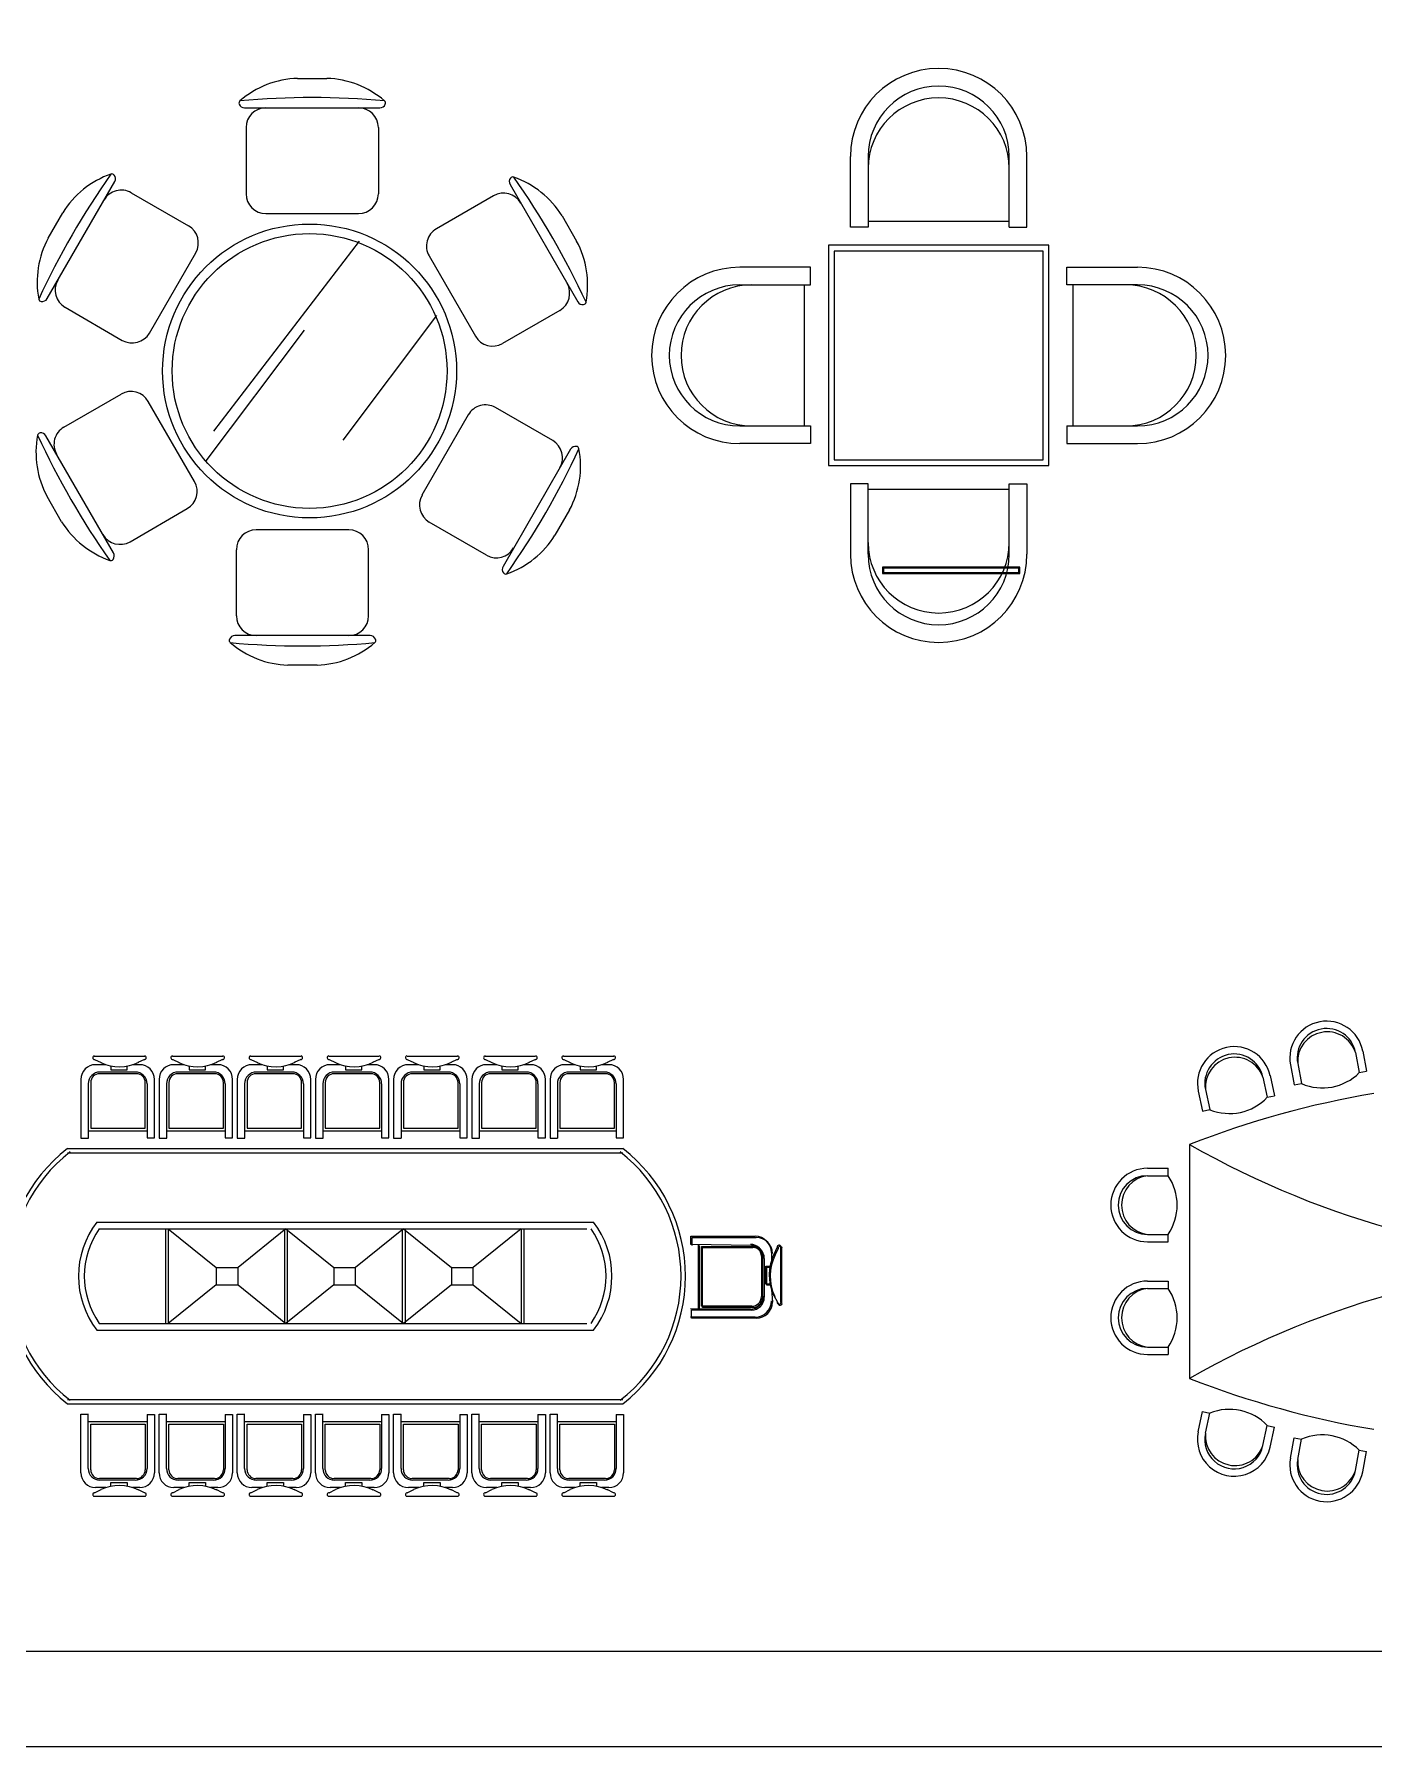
# Model space of a CAD drawing. Header units: inches. Extents: x 5.3 to 47.8, y 15.8 to 40.6.
# Drawn here: x 12.48 to 17.04, y 15.78 to 21.6 of the extents above; entities that cross this region are included whole.
import ezdxf

# ---------------------------------------------------------------- set-up
doc = ezdxf.new("R2010")
doc.units = ezdxf.units.IN
doc.header["$MEASUREMENT"] = 0
doc.layers.add('02', color=2, linetype='Continuous')
doc.layers.add('kadrbm', color=4, linetype='Continuous')

# ---------------------------------------------------------------- blocks, each defined once
blk = doc.blocks.new('kadrbm')
at = {"layer": 'kadrbm', "color": 4}
blk.add_lwpolyline([(0, 0), (0, 24.7972), (21, 24.7972), (21, 0), (0, 0)], close=True, dxfattribs=at)
blk.add_lwpolyline([(20.6631, 0.3257), (20.6631, 24.4603), (0.3369, 24.4603), (0.3369, 0.3257), (20.6631, 0.3257)], dxfattribs=at)

msp = doc.modelspace()

# ---------------------------------------------------------------- linework, layer by layer
at = {"layer": '02'}
for p, q in [((13.3766, 21.4541), (13.4757, 21.4541)), ((13.1961, 21.3541), (13.6561, 21.3541)), ((13.2011, 21.2866), (13.2011, 21.0616)), ((13.6511, 21.2866), (13.6511, 21.0616)), ((15.2573, 20.948), (15.2573, 21.188)), ((15.3173, 21.188), (15.3173, 20.948)), ((15.7973, 20.948), (15.7973, 21.188)), ((15.8573, 20.948), (15.8573, 21.188)), ((12.5242, 20.7048), (12.7542, 21.1032)), ((14.0993, 21.0928), (14.3293, 20.6944)), ((12.8102, 21.0651), (13.005, 20.9526)), ((14.0433, 21.0547), (13.8484, 20.9422)), ((12.5278, 20.9111), (12.5774, 20.9969)), ((13.2686, 20.9941), (13.5836, 20.9941)), ((14.2761, 20.9865), (14.3256, 20.9007)), ((15.3173, 20.948), (15.2573, 20.948)), ((15.3173, 20.968), (15.7973, 20.968)), ((15.7973, 20.948), (15.8573, 20.948)), ((12.8722, 20.5876), (13.0297, 20.8604)), ((13.5855, 20.9004), (13.0899, 20.2536)), ((15.9323, 20.8866), (15.1823, 20.8866)), ((15.1823, 20.8866), (15.1823, 20.1366)), ((15.9123, 20.8666), (15.2023, 20.8666)), ((15.2023, 20.8666), (15.2023, 20.1566)), ((15.9123, 20.1566), (15.9123, 20.8666)), ((15.9323, 20.1366), (15.9323, 20.8866)), ((13.8237, 20.85), (13.9812, 20.5772)), ((15.1209, 20.8116), (14.8809, 20.8116)), ((15.1209, 20.7516), (15.1209, 20.8116)), ((15.9937, 20.7516), (15.9937, 20.8116)), ((15.9937, 20.8116), (16.2337, 20.8116)), ((14.8809, 20.7516), (15.1209, 20.7516)), ((15.1009, 20.2716), (15.1009, 20.7516)), ((16.2337, 20.7516), (15.9937, 20.7516)), ((16.0137, 20.7516), (16.0137, 20.2716)), ((12.5852, 20.6754), (12.78, 20.5629)), ((13.8485, 20.6478), (13.5298, 20.2233)), ((14.2683, 20.665), (14.0734, 20.5525)), ((13.3984, 20.5972), (13.0646, 20.1525)), ((12.5813, 20.2675), (12.7762, 20.38)), ((13.0259, 20.0825), (12.8684, 20.3553)), ((13.9571, 20.3095), (13.7996, 20.0367)), ((14.2442, 20.2217), (14.0494, 20.3342)), ((12.7504, 19.8397), (12.5204, 20.2381)), ((14.8809, 20.2716), (15.1209, 20.2716)), ((15.1209, 20.2716), (15.1209, 20.2116)), ((15.9937, 20.2716), (16.2337, 20.2716)), ((15.9937, 20.2716), (15.9937, 20.2116)), ((14.3052, 20.1923), (14.0752, 19.7939)), ((15.1209, 20.2116), (14.8809, 20.2116)), ((15.9937, 20.2116), (16.2337, 20.2116)), ((15.1823, 20.1366), (15.9323, 20.1366)), ((15.2023, 20.1566), (15.9123, 20.1566)), ((15.3173, 20.0752), (15.2573, 20.0752)), ((15.2573, 20.0752), (15.2573, 19.8352)), ((15.3173, 19.8352), (15.3173, 20.0752)), ((15.7973, 20.0552), (15.3173, 20.0552)), ((15.7973, 20.0752), (15.8573, 20.0752)), ((15.7973, 19.8352), (15.7973, 20.0752)), ((15.8573, 20.0752), (15.8573, 19.8352)), ((12.5735, 19.946), (12.524, 20.0318)), ((12.8063, 19.8778), (13.0012, 19.9903)), ((14.3016, 19.9861), (14.252, 19.9002)), ((14.0192, 19.832), (13.8244, 19.9445)), ((13.5506, 19.9182), (13.2356, 19.9182)), ((13.1681, 19.6257), (13.1681, 19.8507)), ((13.6181, 19.6257), (13.6181, 19.8507)), ((15.3667, 19.791, -0.0908), (15.3667, 19.7702, -0.0908)), ((15.8329, 19.791, -0.0908), (15.3667, 19.791, -0.0908)), ((15.3667, 19.7702, -0.0908), (15.8329, 19.7702, -0.0908)), ((15.3697, 19.788, -0.0908), (15.3697, 19.7732, -0.0908)), ((15.8299, 19.788, -0.0908), (15.3697, 19.788, -0.0908)), ((15.3697, 19.7732, -0.0908), (15.8299, 19.7732, -0.0908)), ((15.8299, 19.7732, -0.0908), (15.8299, 19.788, -0.0908)), ((15.8329, 19.7702, -0.0908), (15.8329, 19.791, -0.0908)), ((13.6231, 19.5582), (13.1631, 19.5582)), ((13.4427, 19.4582), (13.3436, 19.4582)), ((12.6846, 18.1278, -0.1714), (12.8563, 18.1278, -0.1714)), ((12.9506, 18.1278, -0.1714), (13.1223, 18.1278, -0.1714)), ((13.2166, 18.1278, -0.1714), (13.3883, 18.1278, -0.1714)), ((13.4826, 18.1278, -0.1714), (13.6543, 18.1278, -0.1714)), ((13.7486, 18.1278, -0.1714), (13.9203, 18.1278, -0.1714)), ((14.0146, 18.1278, -0.1714), (14.1863, 18.1278, -0.1714)), ((14.2806, 18.1278, -0.1714), (14.4523, 18.1278, -0.1714)), ((16.9751, 18.1403, -0.1714), (16.9882, 18.0715, -0.1714)), ((16.9997, 18.1449, -0.1714), (17.0127, 18.0762, -0.1714)), ((12.6856, 18.1161, -0.1714), (12.7077, 18.1057, -0.1714)), ((12.7246, 18.0985, -0.1714), (12.6892, 18.0985, -0.1714)), ((12.8281, 18.0677, -0.1714), (12.7026, 18.0677, -0.1714)), ((12.8242, 18.0735, -0.1714), (12.7042, 18.0735, -0.1714)), ((12.7413, 18.0946, -0.1714), (12.7413, 18.0814, -0.1714)), ((12.7413, 18.0814, -0.1714), (12.797, 18.0814, -0.1714)), ((12.797, 18.0814, -0.1714), (12.797, 18.0946, -0.1714)), ((12.8392, 18.0985, -0.1714), (12.8146, 18.0985, -0.1714)), ((12.8554, 18.1161, -0.1714), (12.8333, 18.1057, -0.1714)), ((12.9516, 18.1161, -0.1714), (12.9737, 18.1057, -0.1714)), ((12.9906, 18.0985, -0.1714), (12.9552, 18.0985, -0.1714)), ((13.0941, 18.0677, -0.1714), (12.9686, 18.0677, -0.1714)), ((13.0902, 18.0735, -0.1714), (12.9702, 18.0735, -0.1714)), ((13.0073, 18.0946, -0.1714), (13.0073, 18.0814, -0.1714)), ((13.0073, 18.0814, -0.1714), (13.063, 18.0814, -0.1714)), ((13.063, 18.0814, -0.1714), (13.063, 18.0946, -0.1714)), ((13.1052, 18.0985, -0.1714), (13.0806, 18.0985, -0.1714)), ((13.1214, 18.1161, -0.1714), (13.0993, 18.1057, -0.1714)), ((13.2176, 18.1161, -0.1714), (13.2397, 18.1057, -0.1714)), ((13.2566, 18.0985, -0.1714), (13.2212, 18.0985, -0.1714)), ((13.3601, 18.0677, -0.1714), (13.2346, 18.0677, -0.1714)), ((13.3562, 18.0735, -0.1714), (13.2362, 18.0735, -0.1714)), ((13.2733, 18.0946, -0.1714), (13.2733, 18.0814, -0.1714)), ((13.2733, 18.0814, -0.1714), (13.329, 18.0814, -0.1714)), ((13.329, 18.0814, -0.1714), (13.329, 18.0946, -0.1714)), ((13.3712, 18.0985, -0.1714), (13.3466, 18.0985, -0.1714)), ((13.3874, 18.1161, -0.1714), (13.3653, 18.1057, -0.1714)), ((13.4836, 18.1161, -0.1714), (13.5057, 18.1057, -0.1714)), ((13.5226, 18.0985, -0.1714), (13.4872, 18.0985, -0.1714)), ((13.6261, 18.0677, -0.1714), (13.5006, 18.0677, -0.1714)), ((13.6222, 18.0735, -0.1714), (13.5022, 18.0735, -0.1714)), ((13.5393, 18.0946, -0.1714), (13.5393, 18.0814, -0.1714)), ((13.5393, 18.0814, -0.1714), (13.595, 18.0814, -0.1714)), ((13.595, 18.0814, -0.1714), (13.595, 18.0946, -0.1714)), ((13.6372, 18.0985, -0.1714), (13.6126, 18.0985, -0.1714)), ((13.6534, 18.1161, -0.1714), (13.6313, 18.1057, -0.1714)), ((13.7496, 18.1161, -0.1714), (13.7717, 18.1057, -0.1714)), ((13.7886, 18.0985, -0.1714), (13.7532, 18.0985, -0.1714)), ((13.8921, 18.0677, -0.1714), (13.7666, 18.0677, -0.1714)), ((13.8882, 18.0735, -0.1714), (13.7682, 18.0735, -0.1714)), ((13.8053, 18.0946, -0.1714), (13.8053, 18.0814, -0.1714)), ((13.8053, 18.0814, -0.1714), (13.861, 18.0814, -0.1714)), ((13.861, 18.0814, -0.1714), (13.861, 18.0946, -0.1714)), ((13.9032, 18.0985, -0.1714), (13.8786, 18.0985, -0.1714)), ((13.9194, 18.1161, -0.1714), (13.8973, 18.1057, -0.1714)), ((14.0156, 18.1161, -0.1714), (14.0377, 18.1057, -0.1714)), ((14.0546, 18.0985, -0.1714), (14.0192, 18.0985, -0.1714)), ((14.1581, 18.0677, -0.1714), (14.0326, 18.0677, -0.1714)), ((14.1542, 18.0735, -0.1714), (14.0342, 18.0735, -0.1714)), ((14.0713, 18.0946, -0.1714), (14.0713, 18.0814, -0.1714)), ((14.0713, 18.0814, -0.1714), (14.127, 18.0814, -0.1714)), ((14.127, 18.0814, -0.1714), (14.127, 18.0946, -0.1714)), ((14.1692, 18.0985, -0.1714), (14.1446, 18.0985, -0.1714)), ((14.1854, 18.1161, -0.1714), (14.1633, 18.1057, -0.1714)), ((14.2816, 18.1161, -0.1714), (14.3037, 18.1057, -0.1714)), ((14.3206, 18.0985, -0.1714), (14.2852, 18.0985, -0.1714)), ((14.4241, 18.0677, -0.1714), (14.2986, 18.0677, -0.1714)), ((14.4202, 18.0735, -0.1714), (14.3002, 18.0735, -0.1714)), ((14.3373, 18.0946, -0.1714), (14.3373, 18.0814, -0.1714)), ((14.3373, 18.0814, -0.1714), (14.393, 18.0814, -0.1714)), ((14.393, 18.0814, -0.1714), (14.393, 18.0946, -0.1714)), ((14.4352, 18.0985, -0.1714), (14.4106, 18.0985, -0.1714)), ((14.4514, 18.1161, -0.1714), (14.4293, 18.1057, -0.1714)), ((16.7541, 18.0983, -0.1714), (16.7671, 18.0295, -0.1714)), ((16.7786, 18.1029, -0.1714), (16.7917, 18.0342, -0.1714)), ((16.9882, 18.0715, -0.1714), (17.0127, 18.0762, -0.1714)), ((12.6392, 18.0485, -0.1714), (12.6392, 17.8485, -0.1714)), ((12.6642, 18.0335, -0.1714), (12.6643, 17.8485, -0.1714)), ((12.6726, 18.0377, -0.1714), (12.6726, 17.8823, -0.1714)), ((12.8581, 17.8823, -0.1714), (12.8581, 18.0377, -0.1714)), ((12.8642, 18.0335, -0.1714), (12.8642, 17.8499, -0.1714)), ((12.8892, 17.8499, -0.1714), (12.8892, 18.0485, -0.1714)), ((12.9052, 18.0485, -0.1714), (12.9052, 17.8485, -0.1714)), ((12.9302, 18.0335, -0.1714), (12.9303, 17.8485, -0.1714)), ((12.9386, 18.0377, -0.1714), (12.9386, 17.8823, -0.1714)), ((13.1241, 17.8823, -0.1714), (13.1241, 18.0377, -0.1714)), ((13.1302, 18.0335, -0.1714), (13.1302, 17.8499, -0.1714)), ((13.1552, 17.8499, -0.1714), (13.1552, 18.0485, -0.1714)), ((13.1712, 18.0485, -0.1714), (13.1712, 17.8485, -0.1714)), ((13.1962, 18.0335, -0.1714), (13.1963, 17.8485, -0.1714)), ((13.2046, 18.0377, -0.1714), (13.2046, 17.8823, -0.1714)), ((13.3901, 17.8823, -0.1714), (13.3901, 18.0377, -0.1714)), ((13.3962, 18.0335, -0.1714), (13.3962, 17.8499, -0.1714)), ((13.4212, 17.8499, -0.1714), (13.4212, 18.0485, -0.1714)), ((13.4372, 18.0485, -0.1714), (13.4372, 17.8485, -0.1714)), ((13.4622, 18.0335, -0.1714), (13.4623, 17.8485, -0.1714)), ((13.4706, 18.0377, -0.1714), (13.4706, 17.8823, -0.1714)), ((13.6561, 17.8823, -0.1714), (13.6561, 18.0377, -0.1714)), ((13.6622, 18.0335, -0.1714), (13.6622, 17.8499, -0.1714)), ((13.6872, 17.8499, -0.1714), (13.6872, 18.0485, -0.1714)), ((13.7032, 18.0485, -0.1714), (13.7032, 17.8485, -0.1714)), ((13.7282, 18.0335, -0.1714), (13.7283, 17.8485, -0.1714)), ((13.7366, 18.0377, -0.1714), (13.7366, 17.8823, -0.1714)), ((13.9221, 17.8823, -0.1714), (13.9221, 18.0377, -0.1714)), ((13.9282, 18.0335, -0.1714), (13.9282, 17.8499, -0.1714)), ((13.9532, 17.8499, -0.1714), (13.9532, 18.0485, -0.1714)), ((13.9692, 18.0485, -0.1714), (13.9692, 17.8485, -0.1714)), ((13.9942, 18.0335, -0.1714), (13.9943, 17.8485, -0.1714)), ((14.0026, 18.0377, -0.1714), (14.0026, 17.8823, -0.1714)), ((14.1881, 17.8823, -0.1714), (14.1881, 18.0377, -0.1714)), ((14.1942, 18.0335, -0.1714), (14.1942, 17.8499, -0.1714)), ((14.2192, 17.8499, -0.1714), (14.2192, 18.0485, -0.1714)), ((14.2352, 18.0485, -0.1714), (14.2352, 17.8485, -0.1714)), ((14.2602, 18.0335, -0.1714), (14.2603, 17.8485, -0.1714)), ((14.2686, 18.0377, -0.1714), (14.2686, 17.8823, -0.1714)), ((14.4541, 17.8823, -0.1714), (14.4541, 18.0377, -0.1714)), ((14.4602, 18.0335, -0.1714), (14.4602, 17.8499, -0.1714)), ((14.4852, 17.8499, -0.1714), (14.4852, 18.0485, -0.1714)), ((16.4405, 18.0087, -0.1714), (16.4552, 17.9403, -0.1714)), ((16.4649, 18.0139, -0.1714), (16.4796, 17.9455, -0.1714)), ((16.6605, 18.0559, -0.1714), (16.6752, 17.9875, -0.1714)), ((16.6849, 18.0612, -0.1714), (16.6996, 17.9927, -0.1714)), ((16.7671, 18.0295, -0.1714), (16.7917, 18.0342, -0.1714)), ((16.4552, 17.9403, -0.1714), (16.4796, 17.9455, -0.1714)), ((16.6752, 17.9875, -0.1714), (16.6996, 17.9927, -0.1714)), ((12.6392, 17.8485, -0.1714), (12.6651, 17.8485, -0.1714)), ((12.6642, 17.8735, -0.1714), (12.8642, 17.8735, -0.1714)), ((12.6726, 17.8823, -0.1714), (12.8581, 17.8823, -0.1714)), ((12.8642, 17.8499, -0.1714), (12.8892, 17.8499, -0.1714)), ((12.9052, 17.8485, -0.1714), (12.9311, 17.8485, -0.1714)), ((12.9302, 17.8735, -0.1714), (13.1302, 17.8735, -0.1714)), ((12.9386, 17.8823, -0.1714), (13.1241, 17.8823, -0.1714)), ((13.1302, 17.8499, -0.1714), (13.1552, 17.8499, -0.1714)), ((13.1712, 17.8485, -0.1714), (13.1971, 17.8485, -0.1714)), ((13.1962, 17.8735, -0.1714), (13.3962, 17.8735, -0.1714)), ((13.2046, 17.8823, -0.1714), (13.3901, 17.8823, -0.1714)), ((13.3962, 17.8499, -0.1714), (13.4212, 17.8499, -0.1714)), ((13.4372, 17.8485, -0.1714), (13.4631, 17.8485, -0.1714)), ((13.4622, 17.8735, -0.1714), (13.6622, 17.8735, -0.1714)), ((13.4706, 17.8823, -0.1714), (13.6561, 17.8823, -0.1714)), ((13.6622, 17.8499, -0.1714), (13.6872, 17.8499, -0.1714)), ((13.7032, 17.8485, -0.1714), (13.7291, 17.8485, -0.1714)), ((13.7282, 17.8735, -0.1714), (13.9282, 17.8735, -0.1714)), ((13.7366, 17.8823, -0.1714), (13.9221, 17.8823, -0.1714)), ((13.9282, 17.8499, -0.1714), (13.9532, 17.8499, -0.1714)), ((13.9692, 17.8485, -0.1714), (13.9951, 17.8485, -0.1714)), ((13.9942, 17.8735, -0.1714), (14.1942, 17.8735, -0.1714)), ((14.0026, 17.8823, -0.1714), (14.1881, 17.8823, -0.1714)), ((14.1942, 17.8499, -0.1714), (14.2192, 17.8499, -0.1714)), ((14.2352, 17.8485, -0.1714), (14.2611, 17.8485, -0.1714)), ((14.2602, 17.8735, -0.1714), (14.4602, 17.8735, -0.1714)), ((14.2686, 17.8823, -0.1714), (14.4541, 17.8823, -0.1714)), ((14.4602, 17.8499, -0.1714), (14.4852, 17.8499, -0.1714)), ((12.5936, 17.8134, -0.1714), (14.4831, 17.8134, -0.1714)), ((12.5936, 17.7984, -0.1714), (14.4831, 17.7984, -0.1714)), ((16.4111, 17.827, -0.1714), (16.4111, 17.0313, -0.1714)), ((16.2678, 17.7459, -0.1714), (16.3378, 17.7459, -0.1714)), ((16.2678, 17.7209, -0.1714), (16.3378, 17.7209, -0.1714)), ((16.3378, 17.7209, -0.1714), (16.3378, 17.7459, -0.1714)), ((12.6938, 17.5629, -0.1714), (14.3829, 17.5629, -0.1714)), ((12.7017, 17.5399, -0.1714), (14.3599, 17.5399, -0.1714)), ((12.9265, 17.5399, -0.1714), (12.9265, 17.2183, -0.1714)), ((12.9365, 17.5399, -0.1714), (13.0997, 17.4087, -0.1714)), ((12.9365, 17.5399, -0.1714), (12.9365, 17.2183, -0.1714)), ((13.3365, 17.5399, -0.1714), (13.1737, 17.409, -0.1714)), ((13.3314, 17.5399, -0.1714), (13.3314, 17.2183, -0.1714)), ((13.3365, 17.5399, -0.1714), (13.4997, 17.4087, -0.1714)), ((13.3414, 17.5399, -0.1714), (13.3414, 17.2183, -0.1714)), ((13.7365, 17.5399, -0.1714), (13.5737, 17.409, -0.1714)), ((13.7326, 17.5399, -0.1714), (13.7326, 17.2183, -0.1714)), ((13.7365, 17.5399, -0.1714), (13.8997, 17.4087, -0.1714)), ((13.7426, 17.5399, -0.1714), (13.7426, 17.2183, -0.1714)), ((14.1365, 17.5399, -0.1714), (13.9737, 17.409, -0.1714)), ((14.1365, 17.5399, -0.1714), (14.1365, 17.2183, -0.1714)), ((14.1465, 17.5399, -0.1714), (14.1465, 17.2183, -0.1714)), ((14.7147, 17.5146, -0.1714), (14.9332, 17.5146, -0.1714)), ((14.7147, 17.4871, -0.1714), (14.7147, 17.5146, -0.1714)), ((14.9202, 17.4833, -0.1714), (14.7147, 17.4871, -0.1714)), ((14.7182, 17.5108, -0.1714), (14.9367, 17.5108, -0.1714)), ((14.7182, 17.4833, -0.1714), (14.7182, 17.5108, -0.1714)), ((14.7407, 17.2671, -0.1714), (14.7407, 17.4871, -0.1714)), ((14.7442, 17.2633, -0.1714), (14.7442, 17.4833, -0.1714)), ((14.7504, 17.4803, -0.1714), (14.9213, 17.4803, -0.1714)), ((14.7504, 17.2764, -0.1714), (14.7504, 17.4803, -0.1714)), ((16.2678, 17.5209, -0.1714), (16.3378, 17.5209, -0.1714)), ((16.2678, 17.4959, -0.1714), (16.3378, 17.4959, -0.1714)), ((16.3378, 17.4959, -0.1714), (16.3378, 17.5209, -0.1714)), ((14.7539, 17.4765, -0.1714), (14.9249, 17.4765, -0.1714)), ((14.7539, 17.2725, -0.1714), (14.7539, 17.4765, -0.1714)), ((14.9543, 17.4473, -0.1714), (14.9543, 17.3094, -0.1714)), ((14.9579, 17.4435, -0.1714), (14.9579, 17.3055, -0.1714)), ((14.9642, 17.4393, -0.1714), (14.9642, 17.3073, -0.1714)), ((14.9882, 17.4596, -0.1714), (14.9882, 17.4325, -0.1714)), ((15.0076, 17.4774, -0.1714), (14.9961, 17.4531, -0.1714)), ((15.0111, 17.4736, -0.1714), (14.9996, 17.4493, -0.1714)), ((15.0204, 17.2896, -0.1714), (15.0204, 17.4785, -0.1714)), ((15.024, 17.2857, -0.1714), (15.024, 17.4746, -0.1714)), ((13.0997, 17.4087, -0.1714), (13.1738, 17.4087, -0.1714)), ((13.0997, 17.4087, -0.1714), (13.0997, 17.3496, -0.1714)), ((13.1737, 17.3492, -0.1714), (13.1737, 17.409, -0.1714)), ((13.4997, 17.4087, -0.1714), (13.5738, 17.4087, -0.1714)), ((13.4997, 17.4087, -0.1714), (13.4997, 17.3496, -0.1714)), ((13.5737, 17.3492, -0.1714), (13.5737, 17.409, -0.1714)), ((13.8997, 17.4087, -0.1714), (13.8997, 17.3496, -0.1714)), ((13.8997, 17.4087, -0.1714), (13.9738, 17.4087, -0.1714)), ((13.9737, 17.3492, -0.1714), (13.9737, 17.409, -0.1714)), ((14.9694, 17.4132, -0.1714), (14.9839, 17.4132, -0.1714)), ((14.9694, 17.3519, -0.1714), (14.9694, 17.4132, -0.1714)), ((14.9729, 17.3481, -0.1714), (14.9729, 17.4093, -0.1714)), ((14.9729, 17.4093, -0.1714), (14.9875, 17.4093, -0.1714)), ((13.0997, 17.3496, -0.1714), (12.9365, 17.2183, -0.1714)), ((13.0997, 17.3496, -0.1714), (13.1738, 17.3496, -0.1714)), ((13.1737, 17.3492, -0.1714), (13.3365, 17.2183, -0.1714)), ((13.4997, 17.3496, -0.1714), (13.3365, 17.2183, -0.1714)), ((13.4997, 17.3496, -0.1714), (13.5738, 17.3496, -0.1714)), ((13.5737, 17.3492, -0.1714), (13.7365, 17.2183, -0.1714)), ((13.8997, 17.3496, -0.1714), (13.7365, 17.2183, -0.1714)), ((13.8997, 17.3496, -0.1714), (13.9738, 17.3496, -0.1714)), ((13.9737, 17.3492, -0.1714), (14.1365, 17.2183, -0.1714)), ((14.9839, 17.3519, -0.1714), (14.9694, 17.3519, -0.1714)), ((14.9875, 17.3481, -0.1714), (14.9729, 17.3481, -0.1714)), ((14.9882, 17.3336, -0.1714), (14.9917, 17.2908, -0.1714)), ((15.0111, 17.2868, -0.1714), (14.9961, 17.3149, -0.1714)), ((16.2678, 17.3624, -0.1714), (16.3378, 17.3624, -0.1714)), ((16.2678, 17.3374, -0.1714), (16.3378, 17.3374, -0.1714)), ((16.3378, 17.3624, -0.1714), (16.3378, 17.3374, -0.1714)), ((14.9167, 17.2671, -0.1714), (14.7132, 17.2673, -0.1714)), ((14.7167, 17.2358, -0.1714), (14.7167, 17.2642, -0.1714)), ((14.9202, 17.2633, -0.1714), (14.7167, 17.2634, -0.1714)), ((14.9213, 17.2764, -0.1714), (14.7504, 17.2764, -0.1714)), ((14.9249, 17.2725, -0.1714), (14.7539, 17.2725, -0.1714)), ((12.6938, 17.1954, -0.1714), (14.3829, 17.1954, -0.1714)), ((12.7017, 17.2183, -0.1714), (14.3599, 17.2183, -0.1714)), ((14.9332, 17.2396, -0.1714), (14.7132, 17.2396, -0.1714)), ((14.9367, 17.2358, -0.1714), (14.7167, 17.2358, -0.1714)), ((16.2678, 17.1374, -0.1714), (16.3378, 17.1374, -0.1714)), ((16.3378, 17.1374, -0.1714), (16.3378, 17.1124, -0.1714)), ((16.2678, 17.1124, -0.1714), (16.3378, 17.1124, -0.1714)), ((12.5936, 16.9599, -0.1714), (14.4831, 16.9599, -0.1714)), ((12.5936, 16.9449, -0.1714), (14.4831, 16.9449, -0.1714)), ((12.6392, 16.7097, -0.1714), (12.6392, 16.9097, -0.1714)), ((12.6392, 16.9097, -0.1714), (12.6651, 16.9097, -0.1714)), ((12.6642, 16.7247, -0.1714), (12.6643, 16.9097, -0.1714)), ((12.8642, 16.9084, -0.1714), (12.8642, 16.7247, -0.1714)), ((12.8642, 16.9084, -0.1714), (12.8892, 16.9084, -0.1714)), ((12.8892, 16.9084, -0.1714), (12.8892, 16.7097, -0.1714)), ((12.9052, 16.7097, -0.1714), (12.9052, 16.9097, -0.1714)), ((12.9052, 16.9097, -0.1714), (12.9311, 16.9097, -0.1714)), ((12.9302, 16.7247, -0.1714), (12.9303, 16.9097, -0.1714)), ((13.1302, 16.9084, -0.1714), (13.1302, 16.7247, -0.1714)), ((13.1302, 16.9084, -0.1714), (13.1552, 16.9084, -0.1714)), ((13.1552, 16.9084, -0.1714), (13.1552, 16.7097, -0.1714)), ((13.1712, 16.7097, -0.1714), (13.1712, 16.9097, -0.1714)), ((13.1712, 16.9097, -0.1714), (13.1971, 16.9097, -0.1714)), ((13.1962, 16.7247, -0.1714), (13.1963, 16.9097, -0.1714)), ((13.3962, 16.9084, -0.1714), (13.3962, 16.7247, -0.1714)), ((13.3962, 16.9084, -0.1714), (13.4212, 16.9084, -0.1714)), ((13.4212, 16.9084, -0.1714), (13.4212, 16.7097, -0.1714)), ((13.4372, 16.7097, -0.1714), (13.4372, 16.9097, -0.1714)), ((13.4372, 16.9097, -0.1714), (13.4631, 16.9097, -0.1714)), ((13.4622, 16.7247, -0.1714), (13.4623, 16.9097, -0.1714)), ((13.6622, 16.9084, -0.1714), (13.6622, 16.7247, -0.1714)), ((13.6622, 16.9084, -0.1714), (13.6872, 16.9084, -0.1714)), ((13.6872, 16.9084, -0.1714), (13.6872, 16.7097, -0.1714)), ((13.7032, 16.7097, -0.1714), (13.7032, 16.9097, -0.1714)), ((13.7032, 16.9097, -0.1714), (13.7291, 16.9097, -0.1714)), ((13.7282, 16.7247, -0.1714), (13.7283, 16.9097, -0.1714)), ((13.9282, 16.9084, -0.1714), (13.9282, 16.7247, -0.1714)), ((13.9282, 16.9084, -0.1714), (13.9532, 16.9084, -0.1714)), ((13.9532, 16.9084, -0.1714), (13.9532, 16.7097, -0.1714)), ((13.9692, 16.7097, -0.1714), (13.9692, 16.9097, -0.1714)), ((13.9692, 16.9097, -0.1714), (13.9951, 16.9097, -0.1714)), ((13.9942, 16.7247, -0.1714), (13.9943, 16.9097, -0.1714)), ((14.1942, 16.9084, -0.1714), (14.1942, 16.7247, -0.1714)), ((14.1942, 16.9084, -0.1714), (14.2192, 16.9084, -0.1714)), ((14.2192, 16.9084, -0.1714), (14.2192, 16.7097, -0.1714)), ((14.2352, 16.7097, -0.1714), (14.2352, 16.9097, -0.1714)), ((14.2352, 16.9097, -0.1714), (14.2611, 16.9097, -0.1714)), ((14.2602, 16.7247, -0.1714), (14.2603, 16.9097, -0.1714)), ((14.4602, 16.9084, -0.1714), (14.4602, 16.7247, -0.1714)), ((14.4602, 16.9084, -0.1714), (14.4852, 16.9084, -0.1714)), ((14.4852, 16.9084, -0.1714), (14.4852, 16.7097, -0.1714)), ((16.4405, 16.8496, -0.1714), (16.4552, 16.9181, -0.1714)), ((16.4552, 16.9181, -0.1714), (16.4796, 16.9128, -0.1714)), ((16.4649, 16.8444, -0.1714), (16.4796, 16.9128, -0.1714)), ((12.6642, 16.8847, -0.1714), (12.8642, 16.8847, -0.1714)), ((12.6726, 16.876, -0.1714), (12.8581, 16.876, -0.1714)), ((12.6726, 16.7205, -0.1714), (12.6726, 16.876, -0.1714)), ((12.8581, 16.876, -0.1714), (12.8581, 16.7205, -0.1714)), ((12.9302, 16.8847, -0.1714), (13.1302, 16.8847, -0.1714)), ((12.9386, 16.7205, -0.1714), (12.9386, 16.876, -0.1714)), ((12.9386, 16.876, -0.1714), (13.1241, 16.876, -0.1714)), ((13.1241, 16.876, -0.1714), (13.1241, 16.7205, -0.1714)), ((13.1962, 16.8847, -0.1714), (13.3962, 16.8847, -0.1714)), ((13.2046, 16.876, -0.1714), (13.3901, 16.876, -0.1714)), ((13.2046, 16.7205, -0.1714), (13.2046, 16.876, -0.1714)), ((13.3901, 16.876, -0.1714), (13.3901, 16.7205, -0.1714)), ((13.4622, 16.8847, -0.1714), (13.6622, 16.8847, -0.1714)), ((13.4706, 16.7205, -0.1714), (13.4706, 16.876, -0.1714)), ((13.4706, 16.876, -0.1714), (13.6561, 16.876, -0.1714)), ((13.6561, 16.876, -0.1714), (13.6561, 16.7205, -0.1714)), ((13.7282, 16.8847, -0.1714), (13.9282, 16.8847, -0.1714)), ((13.7366, 16.7205, -0.1714), (13.7366, 16.876, -0.1714)), ((13.7366, 16.876, -0.1714), (13.9221, 16.876, -0.1714)), ((13.9221, 16.876, -0.1714), (13.9221, 16.7205, -0.1714)), ((13.9942, 16.8847, -0.1714), (14.1942, 16.8847, -0.1714)), ((14.0026, 16.876, -0.1714), (14.1881, 16.876, -0.1714)), ((14.0026, 16.7205, -0.1714), (14.0026, 16.876, -0.1714)), ((14.1881, 16.876, -0.1714), (14.1881, 16.7205, -0.1714)), ((14.2602, 16.8847, -0.1714), (14.4602, 16.8847, -0.1714)), ((14.2686, 16.7205, -0.1714), (14.2686, 16.876, -0.1714)), ((14.2686, 16.876, -0.1714), (14.4541, 16.876, -0.1714)), ((14.4541, 16.876, -0.1714), (14.4541, 16.7205, -0.1714)), ((16.6605, 16.8024, -0.1714), (16.6752, 16.8708, -0.1714)), ((16.6752, 16.8708, -0.1714), (16.6996, 16.8656, -0.1714)), ((16.6849, 16.7971, -0.1714), (16.6996, 16.8656, -0.1714)), ((16.7541, 16.7601, -0.1714), (16.7671, 16.8288, -0.1714)), ((16.7671, 16.8288, -0.1714), (16.7917, 16.8242, -0.1714)), ((16.7786, 16.7554, -0.1714), (16.7917, 16.8242, -0.1714)), ((16.9751, 16.7181, -0.1714), (16.9882, 16.7868, -0.1714)), ((16.9882, 16.7868, -0.1714), (17.0127, 16.7822, -0.1714)), ((16.9997, 16.7134, -0.1714), (17.0127, 16.7822, -0.1714)), ((12.8281, 16.6905, -0.1714), (12.7026, 16.6905, -0.1714)), ((12.8242, 16.6847, -0.1714), (12.7042, 16.6847, -0.1714)), ((12.7413, 16.6636, -0.1714), (12.7413, 16.6769, -0.1714)), ((12.7413, 16.6769, -0.1714), (12.797, 16.6769, -0.1714)), ((12.797, 16.6769, -0.1714), (12.797, 16.6636, -0.1714)), ((13.0941, 16.6905, -0.1714), (12.9686, 16.6905, -0.1714)), ((13.0902, 16.6847, -0.1714), (12.9702, 16.6847, -0.1714)), ((13.0073, 16.6636, -0.1714), (13.0073, 16.6769, -0.1714)), ((13.0073, 16.6769, -0.1714), (13.063, 16.6769, -0.1714)), ((13.063, 16.6769, -0.1714), (13.063, 16.6636, -0.1714)), ((13.3601, 16.6905, -0.1714), (13.2346, 16.6905, -0.1714)), ((13.3562, 16.6847, -0.1714), (13.2362, 16.6847, -0.1714)), ((13.2733, 16.6636, -0.1714), (13.2733, 16.6769, -0.1714)), ((13.2733, 16.6769, -0.1714), (13.329, 16.6769, -0.1714)), ((13.329, 16.6769, -0.1714), (13.329, 16.6636, -0.1714)), ((13.6261, 16.6905, -0.1714), (13.5006, 16.6905, -0.1714)), ((13.6222, 16.6847, -0.1714), (13.5022, 16.6847, -0.1714)), ((13.5393, 16.6769, -0.1714), (13.595, 16.6769, -0.1714)), ((13.5393, 16.6636, -0.1714), (13.5393, 16.6769, -0.1714)), ((13.595, 16.6769, -0.1714), (13.595, 16.6636, -0.1714)), ((13.8921, 16.6905, -0.1714), (13.7666, 16.6905, -0.1714)), ((13.8882, 16.6847, -0.1714), (13.7682, 16.6847, -0.1714)), ((13.8053, 16.6769, -0.1714), (13.861, 16.6769, -0.1714)), ((13.8053, 16.6636, -0.1714), (13.8053, 16.6769, -0.1714)), ((13.861, 16.6769, -0.1714), (13.861, 16.6636, -0.1714)), ((14.1581, 16.6905, -0.1714), (14.0326, 16.6905, -0.1714)), ((14.1542, 16.6847, -0.1714), (14.0342, 16.6847, -0.1714)), ((14.0713, 16.6636, -0.1714), (14.0713, 16.6769, -0.1714)), ((14.0713, 16.6769, -0.1714), (14.127, 16.6769, -0.1714)), ((14.127, 16.6769, -0.1714), (14.127, 16.6636, -0.1714)), ((14.4241, 16.6905, -0.1714), (14.2986, 16.6905, -0.1714)), ((14.4202, 16.6847, -0.1714), (14.3002, 16.6847, -0.1714)), ((14.3373, 16.6636, -0.1714), (14.3373, 16.6769, -0.1714)), ((14.3373, 16.6769, -0.1714), (14.393, 16.6769, -0.1714)), ((14.393, 16.6769, -0.1714), (14.393, 16.6636, -0.1714)), ((12.6846, 16.6305, -0.1714), (12.8563, 16.6305, -0.1714)), ((12.6856, 16.6421, -0.1714), (12.7077, 16.6526, -0.1714)), ((12.7246, 16.6597, -0.1714), (12.6892, 16.6597, -0.1714)), ((12.8392, 16.6597, -0.1714), (12.8146, 16.6597, -0.1714)), ((12.8554, 16.6421, -0.1714), (12.8333, 16.6526, -0.1714)), ((12.9506, 16.6305, -0.1714), (13.1223, 16.6305, -0.1714)), ((12.9516, 16.6421, -0.1714), (12.9737, 16.6526, -0.1714)), ((12.9906, 16.6597, -0.1714), (12.9552, 16.6597, -0.1714)), ((13.1052, 16.6597, -0.1714), (13.0806, 16.6597, -0.1714)), ((13.1214, 16.6421, -0.1714), (13.0993, 16.6526, -0.1714)), ((13.2166, 16.6305, -0.1714), (13.3883, 16.6305, -0.1714)), ((13.2176, 16.6421, -0.1714), (13.2397, 16.6526, -0.1714)), ((13.2566, 16.6597, -0.1714), (13.2212, 16.6597, -0.1714)), ((13.3712, 16.6597, -0.1714), (13.3466, 16.6597, -0.1714)), ((13.3874, 16.6421, -0.1714), (13.3653, 16.6526, -0.1714)), ((13.4826, 16.6305, -0.1714), (13.6543, 16.6305, -0.1714)), ((13.4836, 16.6421, -0.1714), (13.5057, 16.6526, -0.1714)), ((13.5226, 16.6597, -0.1714), (13.4872, 16.6597, -0.1714)), ((13.6372, 16.6597, -0.1714), (13.6126, 16.6597, -0.1714)), ((13.6534, 16.6421, -0.1714), (13.6313, 16.6526, -0.1714)), ((13.7486, 16.6305, -0.1714), (13.9203, 16.6305, -0.1714)), ((13.7496, 16.6421, -0.1714), (13.7717, 16.6526, -0.1714)), ((13.7886, 16.6597, -0.1714), (13.7532, 16.6597, -0.1714)), ((13.9032, 16.6597, -0.1714), (13.8786, 16.6597, -0.1714)), ((13.9194, 16.6421, -0.1714), (13.8973, 16.6526, -0.1714)), ((14.0146, 16.6305, -0.1714), (14.1863, 16.6305, -0.1714)), ((14.0156, 16.6421, -0.1714), (14.0377, 16.6526, -0.1714)), ((14.0546, 16.6597, -0.1714), (14.0192, 16.6597, -0.1714)), ((14.1692, 16.6597, -0.1714), (14.1446, 16.6597, -0.1714)), ((14.1854, 16.6421, -0.1714), (14.1633, 16.6526, -0.1714)), ((14.2806, 16.6305, -0.1714), (14.4523, 16.6305, -0.1714)), ((14.2816, 16.6421, -0.1714), (14.3037, 16.6526, -0.1714)), ((14.3206, 16.6597, -0.1714), (14.2852, 16.6597, -0.1714)), ((14.4352, 16.6597, -0.1714), (14.4106, 16.6597, -0.1714)), ((14.4514, 16.6421, -0.1714), (14.4293, 16.6526, -0.1714))]:
    msp.add_line(p, q, dxfattribs=at)
for radius in [0.5, 0.4675]:
    msp.add_circle((13.4172, 20.4587), radius, dxfattribs=at)
for centre, radius, start, end in [((13.3863, 21.1387), 0.3156, 91.76514, 130.72654), ((13.466, 21.1387), 0.3156, 49.27346, 88.23486), ((15.5573, 21.188), 0.3, 0, 180), ((13.4261, 18.6763), 2.7127, 84.8023, 95.1977), ((15.5573, 21.188), 0.24, 0, 180), ((15.5573, 21.148), 0.24, 0, 180), ((13.1869, 21.3703), 0.01, 130.72654, 202.66999), ((13.1961, 21.3741), 0.02, 202.66999, 270), ((13.2686, 21.2866), 0.0675, 90, 180), ((13.5836, 21.2866), 0.0675, 0, 90), ((13.6561, 21.3741), 0.02, 270, 337.33001), ((13.6654, 21.3703), 0.01, 337.33001, 49.27346), ((14.9583, 19.5651), 2.7127, 144.8023, 155.1977), ((12.8457, 20.8308), 0.3156, 109.27346, 148.23486), ((12.7448, 21.1193), 0.01, 37.33001, 109.27346), ((12.7369, 21.1132), 0.02, 330, 37.33001), ((14.1166, 21.1028), 0.02, 142.66999, 210), ((14.1086, 21.1089), 0.01, 70.72654, 142.66999), ((14.0078, 20.8204), 0.3156, 31.76514, 70.72654), ((11.8952, 19.5547), 2.7127, 24.8023, 35.1977), ((12.7764, 21.0067), 0.0675, 60, 150), ((13.2686, 21.0616), 0.0675, 180, 270), ((13.5836, 21.0616), 0.0675, 270, 0), ((14.0771, 20.9963), 0.0675, 30, 120), ((12.9713, 20.8942), 0.0675, 330, 60), ((13.8822, 20.8838), 0.0675, 120, 210), ((12.8059, 20.7618), 0.3156, 151.76514, 190.72654), ((14.0476, 20.7514), 0.3156, 349.27346, 28.23486), ((14.8809, 20.5116), 0.3, 90, 270), ((16.2337, 20.5116), 0.3, 270, 90), ((12.6189, 20.7339), 0.0675, 150, 240), ((14.2346, 20.7235), 0.0675, 300, 30), ((14.8809, 20.5116), 0.24, 90, 270), ((14.9209, 20.5116), 0.24, 90, 270), ((16.1937, 20.5116), 0.24, 270, 90), ((16.2337, 20.5116), 0.24, 270, 90), ((12.5056, 20.7049), 0.01, 190.72654, 262.66999), ((12.5069, 20.7148), 0.02, 262.66999, 330), ((14.3466, 20.7044), 0.02, 210, 277.33001), ((14.3479, 20.6945), 0.01, 277.33001, 349.27346), ((12.8138, 20.6214), 0.0675, 240, 330), ((14.0397, 20.611), 0.0675, 210, 300), ((12.8099, 20.3216), 0.0675, 30, 120), ((14.0156, 20.2758), 0.0675, 60, 150), ((12.802, 20.1811), 0.3156, 169.27346, 208.23486), ((12.5018, 20.238), 0.01, 97.33001, 169.27346), ((14.9544, 21.3778), 2.7127, 204.8023, 215.1977), ((12.503, 20.2281), 0.02, 30, 97.33001), ((12.6151, 20.2091), 0.0675, 120, 210), ((14.2105, 20.1633), 0.0675, 330, 60), ((11.8711, 21.332), 2.7127, 324.8023, 335.1977), ((14.0235, 20.1354), 0.3156, 331.76514, 10.72654), ((14.3225, 20.1823), 0.02, 82.66999, 150), ((14.3238, 20.1922), 0.01, 10.72654, 82.66999), ((12.9674, 20.0488), 0.0675, 300, 30), ((13.8581, 20.003), 0.0675, 150, 240), ((12.8419, 20.1121), 0.3156, 211.76514, 250.72654), ((12.7726, 19.9363), 0.0675, 210, 300), ((13.2356, 19.8507), 0.0675, 90, 180), ((13.5506, 19.8507), 0.0675, 0, 90), ((13.9837, 20.0663), 0.3156, 289.27346, 328.23486), ((15.5573, 19.8752), 0.24, 180, 0), ((12.741, 19.8237), 0.01, 250.72654, 322.66999), ((12.733, 19.8297), 0.02, 322.66999, 30), ((14.053, 19.8905), 0.0675, 240, 330), ((15.5573, 19.8352), 0.3, 180, 0), ((15.5573, 19.8352), 0.24, 180, 0), ((14.0925, 19.7839), 0.02, 150, 217.33001), ((14.0845, 19.7779), 0.01, 217.33001, 289.27346), ((13.2356, 19.6257), 0.0675, 180, 270), ((13.5506, 19.6257), 0.0675, 270, 0), ((13.1539, 19.542), 0.01, 157.33001, 229.27346), ((13.1631, 19.5382), 0.02, 90, 157.33001), ((13.3533, 19.7736), 0.3156, 229.27346, 268.23486), ((13.3931, 22.236), 2.7127, 264.8023, 275.1977), ((13.433, 19.7736), 0.3156, 271.76514, 310.72654), ((13.6231, 19.5382), 0.02, 22.66999, 90), ((13.6324, 19.542), 0.01, 310.72654, 22.66999), ((16.8769, 18.1216, -0.1714), 0.125, 10.75839, 190.75839), ((16.8769, 18.1216, -0.1714), 0.1, 10.75839, 190.75839), ((16.8791, 18.1096, -0.1714), 0.1007, 17.70188, 183.8149), ((12.6854, 18.1222, -0.1714), 0.00612, 98.79085, 276.74154), ((12.8556, 18.1222, -0.1714), 0.00612, 263.25846, 81.20915), ((12.9514, 18.1222, -0.1714), 0.00612, 98.79085, 276.74154), ((13.1216, 18.1222, -0.1714), 0.00612, 263.25846, 81.20915), ((13.2174, 18.1222, -0.1714), 0.00612, 98.79085, 276.74154), ((13.3876, 18.1222, -0.1714), 0.00612, 263.25846, 81.20915), ((13.4834, 18.1222, -0.1714), 0.00612, 98.79085, 276.74154), ((13.6536, 18.1222, -0.1714), 0.00612, 263.25846, 81.20915), ((13.7494, 18.1222, -0.1714), 0.00612, 98.79085, 276.74154), ((13.9196, 18.1222, -0.1714), 0.00612, 263.25846, 81.20915), ((14.0154, 18.1222, -0.1714), 0.00612, 98.79085, 276.74154), ((14.1856, 18.1222, -0.1714), 0.00612, 263.25846, 81.20915), ((14.2814, 18.1222, -0.1714), 0.00612, 98.79085, 276.74154), ((14.4516, 18.1222, -0.1714), 0.00612, 263.25846, 81.20915), ((16.5627, 18.0349, -0.1714), 0.125, 12.1212, 192.1212), ((16.5627, 18.0349, -0.1714), 0.1, 12.1212, 192.1212), ((16.5652, 18.023, -0.1714), 0.1007, 19.06469, 185.1777), ((12.6892, 18.0485, -0.1714), 0.05, 90, 180), ((12.7042, 18.0335, -0.1714), 0.04, 90, 180), ((12.7026, 18.0377, -0.1714), 0.03, 90, 180), ((12.7696, 18.2382, -0.1714), 0.1468, 244.73666, 296.79095), ((12.8242, 18.0335, -0.1714), 0.04, 0, 90), ((12.8281, 18.0377, -0.1714), 0.03, 0, 90), ((12.8392, 18.0485, -0.1714), 0.05, 0, 90), ((12.9552, 18.0485, -0.1714), 0.05, 90, 180), ((12.9702, 18.0335, -0.1714), 0.04, 90, 180), ((12.9686, 18.0377, -0.1714), 0.03, 90, 180), ((13.0356, 18.2382, -0.1714), 0.1468, 244.73666, 296.79095), ((13.0902, 18.0335, -0.1714), 0.04, 0, 90), ((13.0941, 18.0377, -0.1714), 0.03, 0, 90), ((13.1052, 18.0485, -0.1714), 0.05, 0, 90), ((13.2212, 18.0485, -0.1714), 0.05, 90, 180), ((13.2362, 18.0335, -0.1714), 0.04, 90, 180), ((13.2346, 18.0377, -0.1714), 0.03, 90, 180), ((13.3016, 18.2382, -0.1714), 0.1468, 244.73666, 296.79095), ((13.3562, 18.0335, -0.1714), 0.04, 0, 90), ((13.3601, 18.0377, -0.1714), 0.03, 0, 90), ((13.3712, 18.0485, -0.1714), 0.05, 0, 90), ((13.4872, 18.0485, -0.1714), 0.05, 90, 180), ((13.5022, 18.0335, -0.1714), 0.04, 90, 180), ((13.5006, 18.0377, -0.1714), 0.03, 90, 180), ((13.5676, 18.2382, -0.1714), 0.1468, 244.73666, 296.79095), ((13.6222, 18.0335, -0.1714), 0.04, 0, 90), ((13.6261, 18.0377, -0.1714), 0.03, 0, 90), ((13.6372, 18.0485, -0.1714), 0.05, 0, 90), ((13.7532, 18.0485, -0.1714), 0.05, 90, 180), ((13.7682, 18.0335, -0.1714), 0.04, 90, 180), ((13.7666, 18.0377, -0.1714), 0.03, 90, 180), ((13.8336, 18.2382, -0.1714), 0.1468, 244.73666, 296.79095), ((13.8882, 18.0335, -0.1714), 0.04, 0, 90), ((13.8921, 18.0377, -0.1714), 0.03, 0, 90), ((13.9032, 18.0485, -0.1714), 0.05, 0, 90), ((14.0192, 18.0485, -0.1714), 0.05, 90, 180), ((14.0342, 18.0335, -0.1714), 0.04, 90, 180), ((14.0326, 18.0377, -0.1714), 0.03, 90, 180), ((14.0996, 18.2382, -0.1714), 0.1468, 244.73666, 296.79095), ((14.1542, 18.0335, -0.1714), 0.04, 0, 90), ((14.1581, 18.0377, -0.1714), 0.03, 0, 90), ((14.1692, 18.0485, -0.1714), 0.05, 0, 90), ((14.2852, 18.0485, -0.1714), 0.05, 90, 180), ((14.3002, 18.0335, -0.1714), 0.04, 90, 180), ((14.2986, 18.0377, -0.1714), 0.03, 90, 180), ((14.3656, 18.2382, -0.1714), 0.1468, 244.73666, 296.79095), ((14.4202, 18.0335, -0.1714), 0.04, 0, 90), ((14.4241, 18.0377, -0.1714), 0.03, 0, 90), ((14.4352, 18.0485, -0.1714), 0.05, 0, 90), ((16.8625, 18.1972, -0.1714), 0.1778, 246.5317, 314.98508), ((17.5416, 14.9566, -0.1714), 3.085, 99.40761, 111.49711), ((16.5465, 18.1102, -0.1714), 0.1778, 247.89451, 316.34789), ((12.9305, 17.3791, -0.1714), 0.5496, 127.80314, 232.19686), ((12.9305, 17.3791, -0.1714), 0.5346, 127.80314, 232.19686), ((14.1462, 17.3791, -0.1714), 0.5346, 307.80314, 52.19686), ((14.1462, 17.3791, -0.1714), 0.5496, 307.80314, 52.19686), ((17.9111, 20.4558, -0.1714), 3.0266, 240.29053, 299.70947), ((16.2678, 17.6209, -0.1714), 0.125, 90, 270), ((16.2678, 17.6209, -0.1714), 0.1, 90, 270), ((16.28, 17.6209, -0.1714), 0.1007, 96.94349, 263.05651), ((16.1908, 17.6209, -0.1714), 0.1778, 325.77331, 34.22669), ((12.9305, 17.3791, -0.1714), 0.2996, 142.17663, 217.82337), ((12.9305, 17.3791, -0.1714), 0.2796, 144.89606, 215.10394), ((14.1462, 17.3791, -0.1714), 0.2796, 324.89606, 35.10394), ((14.1462, 17.3791, -0.1714), 0.2996, 322.17663, 37.82337), ((14.9167, 17.4431, -0.1714), 0.044, 0, 90), ((14.9202, 17.4393, -0.1714), 0.044, 0, 90), ((14.9213, 17.4473, -0.1714), 0.033, 0, 90), ((14.9332, 17.4596, -0.1714), 0.055, 0, 90), ((14.9367, 17.4558, -0.1714), 0.055, 0, 90), ((15.0143, 17.4776, -0.1714), 0.00674, 8.79085, 186.74154), ((15.0178, 17.4737, -0.1714), 0.00674, 8.79085, 186.74154), ((14.9249, 17.4435, -0.1714), 0.033, 0, 90), ((15.1419, 17.383, -0.1714), 0.1614, 153.20905, 205.26335), ((15.1454, 17.3792, -0.1714), 0.1614, 153.20905, 205.26335), ((17.9111, 14.4025, -0.1714), 3.0266, 60.29053, 119.70947), ((14.9167, 17.3111, -0.1714), 0.044, 270, 0), ((14.9202, 17.3073, -0.1714), 0.044, 270, 0), ((14.9213, 17.3094, -0.1714), 0.033, 270, 0), ((14.9249, 17.3055, -0.1714), 0.033, 270, 0), ((16.2678, 17.2374, -0.1714), 0.125, 90, 270), ((16.2678, 17.2374, -0.1714), 0.1, 90, 270), ((16.28, 17.2374, -0.1714), 0.1007, 96.94349, 263.05651), ((16.1908, 17.2374, -0.1714), 0.1778, 325.77331, 34.22669), ((14.9332, 17.2946, -0.1714), 0.055, 270, 0), ((14.9367, 17.2908, -0.1714), 0.055, 270, 0), ((15.0143, 17.2904, -0.1714), 0.00674, 173.25846, 351.20915), ((15.0178, 17.2866, -0.1714), 0.00674, 173.25846, 351.20915), ((17.5416, 19.9017, -0.1714), 3.085, 248.50289, 260.59239), ((16.5465, 16.7481, -0.1714), 0.1778, 43.65211, 112.10549), ((16.5627, 16.8234, -0.1714), 0.125, 167.8788, 347.8788), ((16.5627, 16.8234, -0.1714), 0.1, 167.8788, 347.8788), ((16.5652, 16.8353, -0.1714), 0.1007, 174.8223, 340.93531), ((16.8625, 16.6611, -0.1714), 0.1778, 45.01492, 113.4683), ((12.7042, 16.7247, -0.1714), 0.04, 180, 270), ((12.8242, 16.7247, -0.1714), 0.04, 270, 0), ((12.9702, 16.7247, -0.1714), 0.04, 180, 270), ((13.0902, 16.7247, -0.1714), 0.04, 270, 0), ((13.2362, 16.7247, -0.1714), 0.04, 180, 270), ((13.3562, 16.7247, -0.1714), 0.04, 270, 0), ((13.5022, 16.7247, -0.1714), 0.04, 180, 270), ((13.6222, 16.7247, -0.1714), 0.04, 270, 0), ((13.7682, 16.7247, -0.1714), 0.04, 180, 270), ((13.8882, 16.7247, -0.1714), 0.04, 270, 0), ((14.0342, 16.7247, -0.1714), 0.04, 180, 270), ((14.1542, 16.7247, -0.1714), 0.04, 270, 0), ((14.3002, 16.7247, -0.1714), 0.04, 180, 270), ((14.4202, 16.7247, -0.1714), 0.04, 270, 0), ((16.8769, 16.7367, -0.1714), 0.125, 169.24161, 349.24161), ((16.8769, 16.7367, -0.1714), 0.1, 169.24161, 349.24161), ((16.8791, 16.7487, -0.1714), 0.1007, 176.1851, 342.29812), ((12.6892, 16.7097, -0.1714), 0.05, 180, 270), ((12.7026, 16.7205, -0.1714), 0.03, 180, 270), ((12.7696, 16.5201, -0.1714), 0.1468, 63.20905, 115.26334), ((12.8281, 16.7205, -0.1714), 0.03, 270, 0), ((12.8392, 16.7097, -0.1714), 0.05, 270, 0), ((12.9552, 16.7097, -0.1714), 0.05, 180, 270), ((12.9686, 16.7205, -0.1714), 0.03, 180, 270), ((13.0356, 16.5201, -0.1714), 0.1468, 63.20905, 115.26334), ((13.0941, 16.7205, -0.1714), 0.03, 270, 0), ((13.1052, 16.7097, -0.1714), 0.05, 270, 0), ((13.2212, 16.7097, -0.1714), 0.05, 180, 270), ((13.2346, 16.7205, -0.1714), 0.03, 180, 270), ((13.3016, 16.5201, -0.1714), 0.1468, 63.20905, 115.26334), ((13.3601, 16.7205, -0.1714), 0.03, 270, 0), ((13.3712, 16.7097, -0.1714), 0.05, 270, 0), ((13.4872, 16.7097, -0.1714), 0.05, 180, 270), ((13.5006, 16.7205, -0.1714), 0.03, 180, 270), ((13.5676, 16.5201, -0.1714), 0.1468, 63.20905, 115.26334), ((13.6261, 16.7205, -0.1714), 0.03, 270, 0), ((13.6372, 16.7097, -0.1714), 0.05, 270, 0), ((13.7532, 16.7097, -0.1714), 0.05, 180, 270), ((13.7666, 16.7205, -0.1714), 0.03, 180, 270), ((13.8336, 16.5201, -0.1714), 0.1468, 63.20905, 115.26334), ((13.8921, 16.7205, -0.1714), 0.03, 270, 0), ((13.9032, 16.7097, -0.1714), 0.05, 270, 0), ((14.0192, 16.7097, -0.1714), 0.05, 180, 270), ((14.0326, 16.7205, -0.1714), 0.03, 180, 270), ((14.0996, 16.5201, -0.1714), 0.1468, 63.20905, 115.26334), ((14.1581, 16.7205, -0.1714), 0.03, 270, 0), ((14.1692, 16.7097, -0.1714), 0.05, 270, 0), ((14.2852, 16.7097, -0.1714), 0.05, 180, 270), ((14.2986, 16.7205, -0.1714), 0.03, 180, 270), ((14.3656, 16.5201, -0.1714), 0.1468, 63.20905, 115.26334), ((14.4241, 16.7205, -0.1714), 0.03, 270, 0), ((14.4352, 16.7097, -0.1714), 0.05, 270, 0), ((12.6854, 16.636, -0.1714), 0.00612, 83.25846, 261.20915), ((12.8556, 16.636, -0.1714), 0.00612, 278.79085, 96.74154), ((12.9514, 16.636, -0.1714), 0.00612, 83.25846, 261.20915), ((13.1216, 16.636, -0.1714), 0.00612, 278.79085, 96.74154), ((13.2174, 16.636, -0.1714), 0.00612, 83.25846, 261.20915), ((13.3876, 16.636, -0.1714), 0.00612, 278.79085, 96.74154), ((13.4834, 16.636, -0.1714), 0.00612, 83.25846, 261.20915), ((13.6536, 16.636, -0.1714), 0.00612, 278.79085, 96.74154), ((13.7494, 16.636, -0.1714), 0.00612, 83.25846, 261.20915), ((13.9196, 16.636, -0.1714), 0.00612, 278.79085, 96.74154), ((14.0154, 16.636, -0.1714), 0.00612, 83.25846, 261.20915), ((14.1856, 16.636, -0.1714), 0.00612, 278.79085, 96.74154), ((14.2814, 16.636, -0.1714), 0.00612, 83.25846, 261.20915), ((14.4516, 16.636, -0.1714), 0.00612, 278.79085, 96.74154)]:
    msp.add_arc(centre, radius, start, end, dxfattribs=at)

# ---------------------------------------------------------------- block references
at = {"layer": 'kadrbm'}
msp.add_blockref('kadrbm', (5.3081, 15.7779), dxfattribs=at)

doc.saveas('drawing.dxf')
